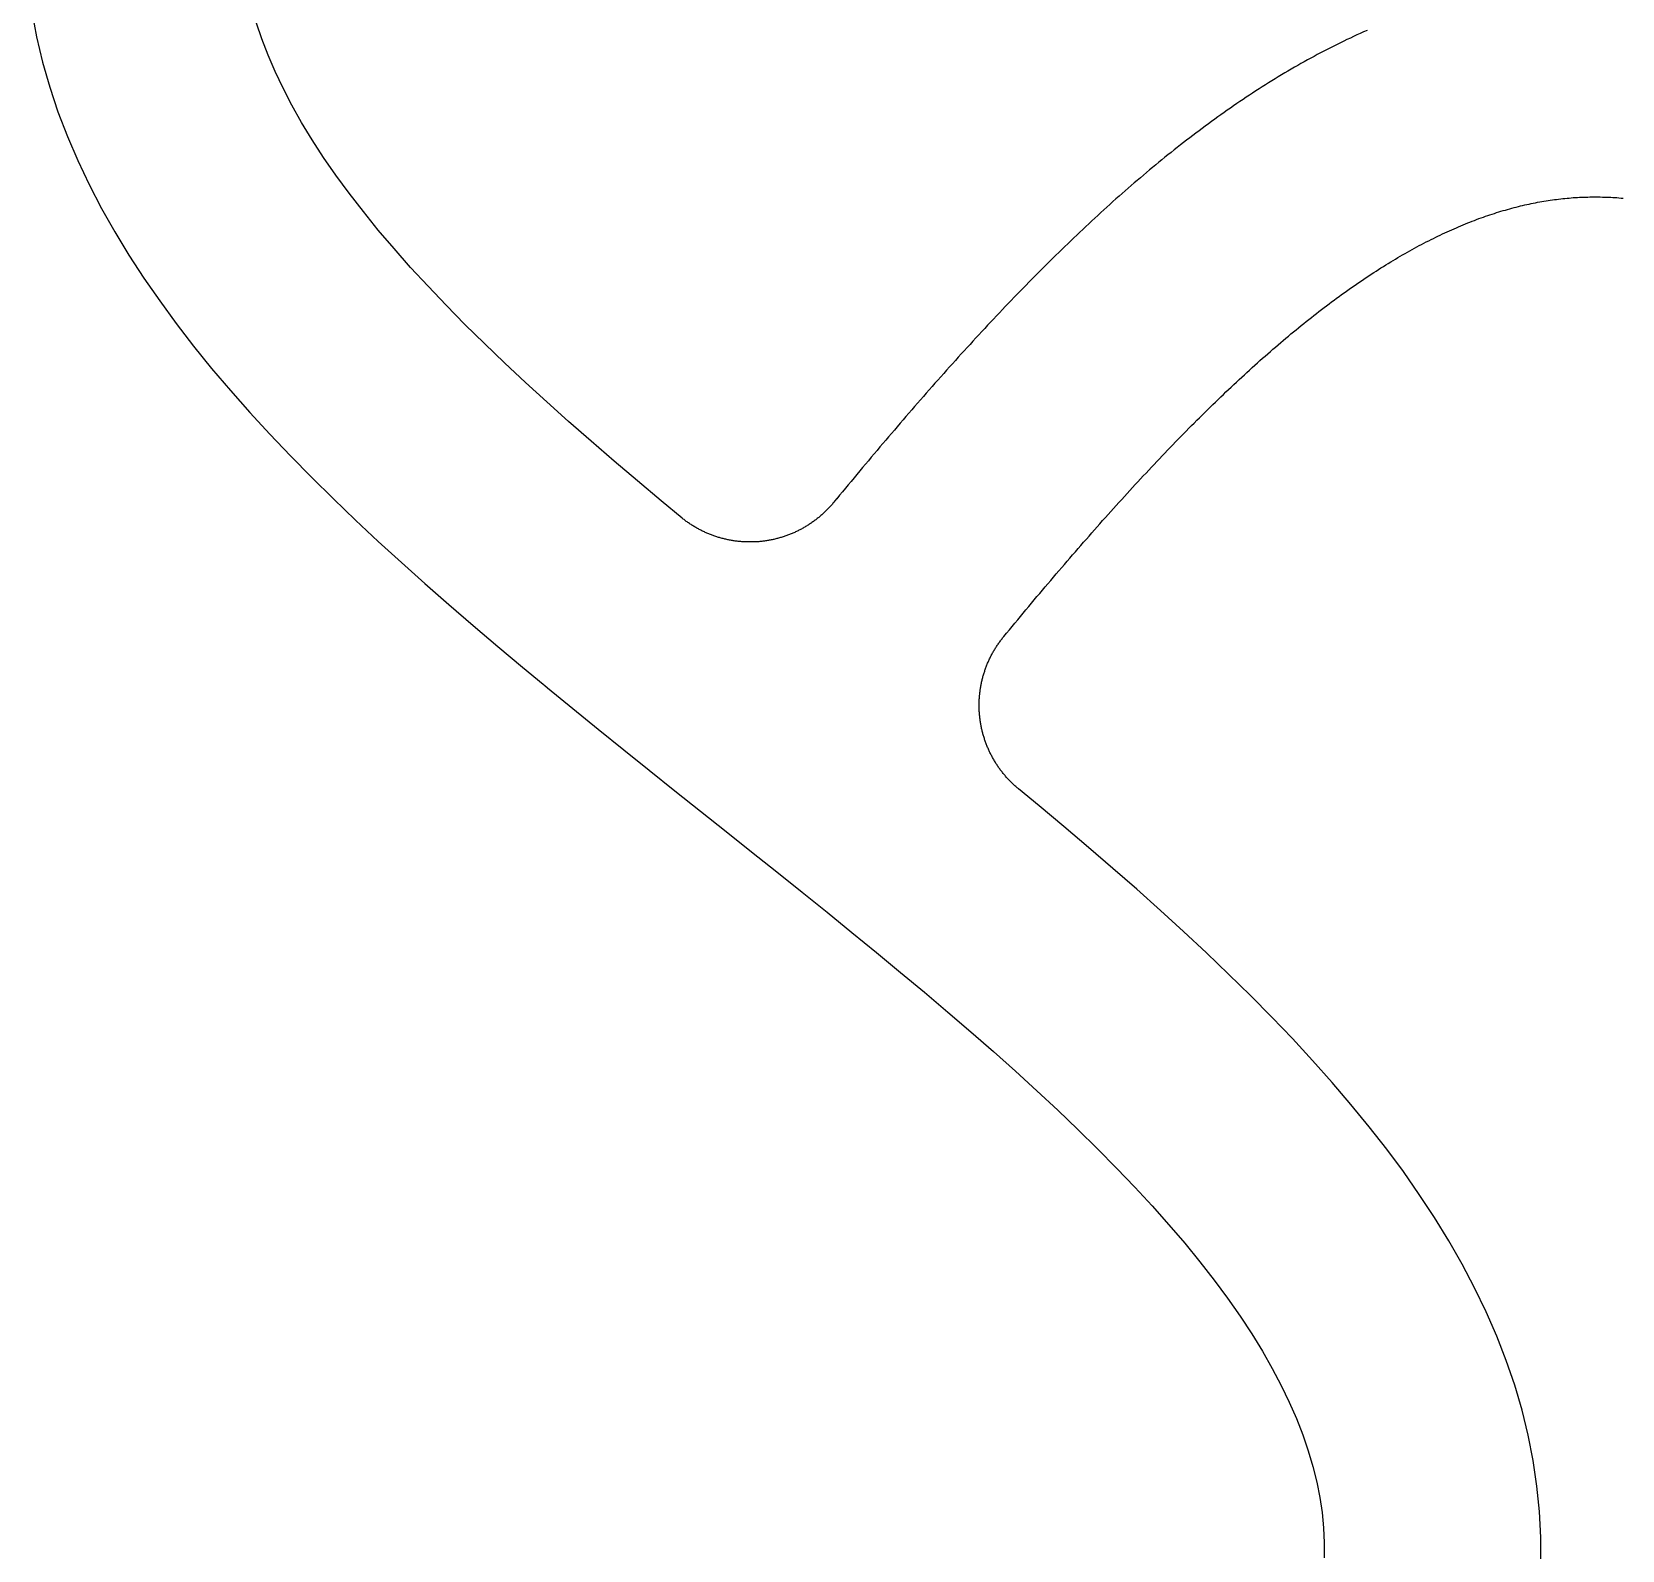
# Model space of a CAD drawing. Header units: millimetres. Extents: x 0 to 12, y 0 to 22.
# Drawn here: x 0.113 to 3.05, y 11 to 13.805 of the extents above; entities that cross this region are included whole.
import ezdxf

# ---------------------------------------------------------------- set-up
doc = ezdxf.new("R2010")
doc.units = ezdxf.units.MM
doc.layers.add('CUT_HOLE', color=3, linetype='Continuous')
doc.layers.add('CUT_OUTER', color=1, linetype='Continuous')

msp = doc.modelspace()

# ---------------------------------------------------------------- linework, layer by layer
at = {"layer": 'CUT_HOLE'}
for points in [[(2.5788, 13.8075), (2.5726, 13.8048), (2.5664, 13.802), (2.5603, 13.7992), (2.5541, 13.7964), (2.548, 13.7935), (2.5418, 13.7906), (2.5357, 13.7876), (2.5296, 13.7847), (2.5235, 13.7816), (2.5174, 13.7786), (2.5113, 13.7755), (2.5052, 13.7724), (2.4991, 13.7692), (2.493, 13.7661), (2.487, 13.7629), (2.4809, 13.7596), (2.4749, 13.7563), (2.4689, 13.753), (2.4628, 13.7497), (2.4568, 13.7463), (2.4508, 13.7429), (2.4448, 13.7394), (2.4388, 13.736), (2.4328, 13.7325), (2.4269, 13.7289), (2.4209, 13.7254), (2.415, 13.7218), (2.409, 13.7181), (2.4031, 13.7145), (2.3971, 13.7108), (2.3912, 13.7071), (2.3853, 13.7033), (2.3794, 13.6995), (2.3735, 13.6957), (2.3676, 13.6919), (2.3617, 13.688), (2.3558, 13.6841), (2.35, 13.6802), (2.3441, 13.6763), (2.3382, 13.6723), (2.3324, 13.6683), (2.3266, 13.6642), (2.3207, 13.6602), (2.3149, 13.6561), (2.3091, 13.6519), (2.3033, 13.6478), (2.2975, 13.6436), (2.2917, 13.6394), (2.2859, 13.6352), (2.2801, 13.6309), (2.2743, 13.6266), (2.2686, 13.6223), (2.2628, 13.618), (2.2571, 13.6136), (2.2513, 13.6092), (2.2456, 13.6048), (2.2398, 13.6003), (2.2341, 13.5959), (2.2284, 13.5914), (2.2227, 13.5868), (2.2169, 13.5823), (2.2112, 13.5777), (2.2055, 13.5731), (2.1999, 13.5685), (2.1942, 13.5639), (2.1885, 13.5592), (2.1828, 13.5545), (2.1771, 13.5498), (2.1715, 13.545), (2.1658, 13.5403), (2.1602, 13.5355), (2.1545, 13.5306), (2.1489, 13.5258), (2.1433, 13.5209), (2.1376, 13.516), (2.132, 13.5111), (2.1264, 13.5062), (2.1208, 13.5012), (2.1152, 13.4963), (2.1096, 13.4913), (2.104, 13.4862), (2.0984, 13.4812), (2.0928, 13.4761), (2.0872, 13.471), (2.0816, 13.4659), (2.076, 13.4608), (2.0705, 13.4556), (2.0649, 13.4505), (2.0594, 13.4453), (2.0538, 13.44), (2.0482, 13.4348), (2.0427, 13.4295), (2.0372, 13.4243), (2.0316, 13.419), (2.0261, 13.4136), (2.0206, 13.4083), (2.015, 13.4029), (2.0095, 13.3975), (2.004, 13.3921), (1.9985, 13.3867), (1.993, 13.3813), (1.9875, 13.3758), (1.982, 13.3703), (1.9765, 13.3648), (1.971, 13.3593), (1.9655, 13.3538), (1.96, 13.3482), (1.9545, 13.3427), (1.9491, 13.3371), (1.9436, 13.3315), (1.9381, 13.3258), (1.9327, 13.3202), (1.9272, 13.3145), (1.9217, 13.3089), (1.9163, 13.3032), (1.9108, 13.2974), (1.9054, 13.2917), (1.8999, 13.286), (1.8945, 13.2802), (1.8891, 13.2744), (1.8836, 13.2686), (1.8782, 13.2628), (1.8728, 13.257), (1.8673, 13.2511), (1.8619, 13.2453), (1.8565, 13.2394), (1.8511, 13.2335), (1.8457, 13.2276), (1.8403, 13.2217), (1.8348, 13.2158), (1.8294, 13.2098), (1.824, 13.2038), (1.8186, 13.1979), (1.8132, 13.1919), (1.8079, 13.1859), (1.8025, 13.1798), (1.7971, 13.1738), (1.7917, 13.1678), (1.7863, 13.1617), (1.7809, 13.1556), (1.7756, 13.1495), (1.7702, 13.1434), (1.7648, 13.1373), (1.7595, 13.1312), (1.7541, 13.1251), (1.7487, 13.1189), (1.7434, 13.1128), (1.738, 13.1066), (1.7327, 13.1004), (1.7273, 13.0942), (1.722, 13.088), (1.7166, 13.0818), (1.7113, 13.0755), (1.7059, 13.0693), (1.7006, 13.0631), (1.6952, 13.0568), (1.6899, 13.0505), (1.6846, 13.0442), (1.6792, 13.038), (1.6739, 13.0316), (1.6686, 13.0253), (1.6633, 13.019), (1.658, 13.0127), (1.6526, 13.0064), (1.6473, 13), (1.642, 12.9937), (1.6367, 12.9873), (1.6314, 12.9809), (1.6261, 12.9745), (1.6208, 12.9681), (1.6155, 12.9618), (1.6102, 12.9553), (1.6049, 12.9489), (1.5996, 12.9425), (1.5996, 12.9425), (1.5996, 12.9425), (1.5996, 12.9425), (1.5996, 12.9425), (1.5995, 12.9425), (1.5995, 12.9425), (1.5995, 12.9425), (1.5995, 12.9424), (1.5995, 12.9424), (1.5995, 12.9424), (1.5995, 12.9424), (1.5995, 12.9424), (1.5994, 12.9424), (1.5994, 12.9424), (1.5994, 12.9423), (1.5994, 12.9423), (1.5994, 12.9423), (1.5994, 12.9423), (1.5994, 12.9423), (1.5994, 12.9423), (1.5993, 12.9423), (1.5993, 12.9422), (1.5993, 12.9422), (1.5993, 12.9422), (1.5993, 12.9422), (1.5993, 12.9422), (1.5993, 12.9422), (1.5993, 12.9421), (1.5992, 12.9421), (1.5992, 12.9421), (1.5992, 12.9421), (1.5992, 12.9421), (1.5992, 12.9421), (1.5992, 12.9421), (1.5992, 12.942), (1.5992, 12.942), (1.5991, 12.942), (1.5991, 12.942), (1.5991, 12.942), (1.5991, 12.942), (1.5991, 12.942), (1.5991, 12.9419), (1.5991, 12.9419), (1.5991, 12.9419), (1.599, 12.9419), (1.599, 12.9419), (1.599, 12.9419), (1.599, 12.9418), (1.599, 12.9418), (1.599, 12.9418), (1.599, 12.9418), (1.599, 12.9418), (1.5989, 12.9418), (1.5989, 12.9418), (1.5989, 12.9417), (1.5989, 12.9417), (1.5989, 12.9417), (1.5989, 12.9417), (1.5989, 12.9417), (1.5989, 12.9417), (1.5988, 12.9417), (1.5988, 12.9416), (1.5988, 12.9416), (1.5988, 12.9416), (1.5988, 12.9416), (1.5988, 12.9416), (1.5988, 12.9416), (1.5988, 12.9415), (1.5988, 12.9415), (1.5987, 12.9415), (1.5987, 12.9415), (1.5987, 12.9415), (1.5987, 12.9415), (1.5987, 12.9415), (1.5987, 12.9414), (1.5987, 12.9414), (1.5987, 12.9414), (1.5986, 12.9414), (1.5986, 12.9414), (1.5986, 12.9414), (1.5986, 12.9413), (1.5986, 12.9413), (1.5986, 12.9413), (1.5986, 12.9413), (1.5986, 12.9413), (1.5985, 12.9413), (1.5985, 12.9413), (1.5985, 12.9412), (1.5985, 12.9412), (1.5985, 12.9412), (1.5985, 12.9412), (1.5985, 12.9412), (1.5985, 12.9412), (1.5984, 12.9412), (1.5984, 12.9411), (1.5984, 12.9411), (1.5984, 12.9411), (1.5984, 12.9411), (1.5984, 12.9411), (1.5984, 12.9411), (1.5984, 12.941), (1.5983, 12.941), (1.5983, 12.941), (1.5983, 12.941), (1.5983, 12.941), (1.5983, 12.941), (1.5983, 12.941), (1.5983, 12.9409), (1.5983, 12.9409), (1.5982, 12.9409), (1.5982, 12.9409), (1.5982, 12.9409), (1.5982, 12.9409), (1.5982, 12.9409), (1.5982, 12.9408), (1.5982, 12.9408), (1.5982, 12.9408), (1.5981, 12.9408), (1.5981, 12.9408), (1.5981, 12.9408), (1.5981, 12.9407), (1.5981, 12.9407), (1.5981, 12.9407), (1.5981, 12.9407), (1.5981, 12.9407), (1.598, 12.9407), (1.598, 12.9407), (1.598, 12.9406), (1.598, 12.9406), (1.598, 12.9406), (1.598, 12.9406), (1.598, 12.9406), (1.598, 12.9406), (1.5979, 12.9406), (1.5979, 12.9405), (1.5979, 12.9405), (1.5979, 12.9405), (1.5979, 12.9405), (1.5979, 12.9405), (1.5979, 12.9405), (1.5979, 12.9404), (1.5978, 12.9404), (1.5978, 12.9404), (1.5978, 12.9404), (1.5978, 12.9404), (1.5978, 12.9404), (1.5978, 12.9404), (1.5978, 12.9403), (1.5978, 12.9403), (1.5977, 12.9403), (1.5977, 12.9403), (1.5977, 12.9403), (1.5977, 12.9403), (1.5977, 12.9403), (1.5977, 12.9402), (1.5977, 12.9402), (1.5977, 12.9402), (1.5976, 12.9402), (1.5976, 12.9402), (1.5976, 12.9402), (1.5976, 12.9401), (1.5976, 12.9401), (1.5976, 12.9401), (1.5976, 12.9401), (1.5976, 12.9401), (1.5975, 12.9401), (1.5975, 12.9401), (1.5975, 12.94), (1.5975, 12.94), (1.5975, 12.94), (1.5975, 12.94), (1.5975, 12.94), (1.5975, 12.94), (1.5974, 12.94), (1.5974, 12.9399), (1.5974, 12.9399), (1.5974, 12.9399), (1.5974, 12.9399), (1.5974, 12.9399), (1.5974, 12.9399), (1.5974, 12.9398), (1.5974, 12.9398), (1.5973, 12.9398), (1.5973, 12.9398), (1.5973, 12.9398), (1.5973, 12.9398), (1.5973, 12.9398), (1.5973, 12.9397), (1.5973, 12.9397), (1.5973, 12.9397), (1.5972, 12.9397), (1.5972, 12.9397), (1.5972, 12.9397), (1.5972, 12.9397), (1.5972, 12.9396), (1.5972, 12.9396), (1.5972, 12.9396), (1.5972, 12.9396), (1.5971, 12.9396), (1.5971, 12.9396), (1.5971, 12.9395), (1.5971, 12.9395), (1.5971, 12.9395), (1.5971, 12.9395), (1.5971, 12.9395), (1.5971, 12.9395), (1.597, 12.9395), (1.597, 12.9394), (1.597, 12.9394), (1.597, 12.9394), (1.597, 12.9394), (1.597, 12.9394), (1.597, 12.9394), (1.597, 12.9394), (1.5969, 12.9393), (1.5969, 12.9393), (1.5969, 12.9393), (1.5969, 12.9393), (1.5969, 12.9393), (1.5969, 12.9393), (1.5969, 12.9392), (1.5969, 12.9392), (1.5968, 12.9392), (1.5968, 12.9392), (1.5968, 12.9392), (1.5968, 12.9392), (1.5968, 12.9392), (1.5968, 12.9391), (1.5968, 12.9391), (1.5968, 12.9391), (1.5967, 12.9391), (1.5967, 12.9391), (1.5967, 12.9391), (1.5967, 12.9391), (1.5967, 12.939), (1.5967, 12.939), (1.5967, 12.939), (1.5967, 12.939), (1.5966, 12.939), (1.5966, 12.939), (1.5966, 12.9389), (1.5966, 12.9389), (1.5966, 12.9389), (1.5966, 12.9389), (1.5966, 12.9389), (1.5966, 12.9389), (1.5965, 12.9389), (1.5965, 12.9388), (1.5965, 12.9388), (1.5965, 12.9388), (1.5965, 12.9388), (1.5965, 12.9388), (1.5965, 12.9388), (1.5965, 12.9387), (1.5964, 12.9387), (1.5964, 12.9387), (1.5964, 12.9387), (1.5964, 12.9387), (1.5964, 12.9387), (1.5964, 12.9387), (1.5964, 12.9386), (1.5964, 12.9386), (1.5963, 12.9386), (1.5963, 12.9386), (1.5963, 12.9386), (1.5963, 12.9386), (1.5963, 12.9386), (1.5963, 12.9385), (1.5963, 12.9385), (1.5963, 12.9385), (1.5962, 12.9385), (1.5962, 12.9385), (1.5962, 12.9385), (1.5962, 12.9384), (1.5962, 12.9384), (1.5962, 12.9384), (1.5962, 12.9384), (1.5962, 12.9384), (1.5961, 12.9384), (1.5961, 12.9384), (1.5961, 12.9383), (1.5961, 12.9383), (1.5961, 12.9383), (1.5961, 12.9383), (1.5961, 12.9383), (1.5961, 12.9383), (1.596, 12.9383), (1.596, 12.9382), (1.596, 12.9382), (1.596, 12.9382), (1.596, 12.9382), (1.596, 12.9382), (1.596, 12.9382), (1.596, 12.9381), (1.596, 12.9381), (1.5959, 12.9381), (1.5959, 12.9381), (1.5959, 12.9381), (1.5959, 12.9381), (1.5959, 12.9381), (1.5959, 12.938), (1.5959, 12.938), (1.5959, 12.938), (1.5958, 12.938), (1.5958, 12.938), (1.5958, 12.938), (1.5958, 12.938), (1.5958, 12.9379), (1.5958, 12.9379), (1.5958, 12.9379), (1.5958, 12.9379), (1.5957, 12.9379), (1.5957, 12.9379), (1.5957, 12.9378), (1.5957, 12.9378), (1.5957, 12.9378), (1.5957, 12.9378), (1.5957, 12.9378), (1.5957, 12.9378), (1.5956, 12.9378), (1.5956, 12.9377), (1.5956, 12.9377), (1.5956, 12.9377), (1.5956, 12.9377), (1.5956, 12.9377), (1.5956, 12.9377), (1.5956, 12.9377), (1.5955, 12.9376), (1.5955, 12.9376), (1.5955, 12.9376), (1.5955, 12.9376), (1.5955, 12.9376), (1.5955, 12.9376), (1.5955, 12.9375), (1.5955, 12.9375), (1.5954, 12.9375), (1.5954, 12.9375), (1.5954, 12.9375), (1.5954, 12.9375), (1.5954, 12.9375), (1.5954, 12.9374), (1.5954, 12.9374), (1.5954, 12.9374), (1.5953, 12.9374), (1.5953, 12.9374), (1.5953, 12.9374), (1.5953, 12.9374), (1.5953, 12.9373), (1.5953, 12.9373), (1.5953, 12.9373), (1.5953, 12.9373), (1.5952, 12.9373), (1.5952, 12.9373), (1.5952, 12.9372), (1.5952, 12.9372), (1.5952, 12.9372), (1.5952, 12.9372), (1.5952, 12.9372), (1.5952, 12.9372), (1.5951, 12.9372), (1.5951, 12.9371), (1.5951, 12.9371), (1.5951, 12.9371), (1.5951, 12.9371), (1.5951, 12.9371), (1.5951, 12.9371), (1.5951, 12.9371), (1.595, 12.937), (1.595, 12.937), (1.595, 12.937), (1.595, 12.937), (1.595, 12.937), (1.595, 12.937), (1.595, 12.9369), (1.595, 12.9369), (1.5949, 12.9369), (1.5949, 12.9369), (1.5949, 12.9369), (1.5949, 12.9369), (1.5949, 12.9369), (1.5949, 12.9368), (1.5949, 12.9368), (1.5949, 12.9368), (1.5948, 12.9368), (1.5948, 12.9368), (1.5948, 12.9368), (1.5948, 12.9367), (1.5948, 12.9367), (1.5948, 12.9367), (1.5948, 12.9367), (1.5948, 12.9367), (1.5947, 12.9367), (1.5947, 12.9367), (1.5947, 12.9366), (1.5947, 12.9366), (1.5947, 12.9366), (1.5947, 12.9366), (1.5947, 12.9366), (1.5947, 12.9366), (1.5947, 12.9366), (1.5946, 12.9365), (1.5946, 12.9365), (1.5946, 12.9365), (1.5946, 12.9365), (1.5946, 12.9365), (1.5946, 12.9365), (1.5946, 12.9364), (1.5946, 12.9364), (1.5945, 12.9364), (1.5945, 12.9364), (1.5945, 12.9364), (1.5945, 12.9364), (1.5945, 12.9364), (1.5945, 12.9363), (1.5945, 12.9363), (1.5945, 12.9363), (1.5944, 12.9363), (1.5944, 12.9363), (1.5944, 12.9363), (1.5944, 12.9363), (1.5944, 12.9362), (1.5944, 12.9362), (1.5944, 12.9362), (1.5944, 12.9362), (1.5943, 12.9362), (1.5943, 12.9362), (1.5943, 12.9361), (1.5943, 12.9361), (1.5943, 12.9361), (1.5943, 12.9361), (1.5943, 12.9361), (1.5943, 12.9361), (1.5942, 12.9361), (1.5942, 12.936), (1.5942, 12.936), (1.5942, 12.936), (1.5942, 12.936), (1.5942, 12.936), (1.5942, 12.936), (1.5942, 12.936), (1.5941, 12.9359), (1.5941, 12.9359), (1.5941, 12.9359), (1.5941, 12.9359), (1.5941, 12.9359), (1.5941, 12.9359), (1.5941, 12.9358), (1.5941, 12.9358), (1.594, 12.9358), (1.594, 12.9358), (1.594, 12.9358), (1.594, 12.9358), (1.594, 12.9358), (1.594, 12.9357), (1.594, 12.9357), (1.594, 12.9357), (1.5939, 12.9357), (1.5939, 12.9357), (1.5939, 12.9357), (1.5939, 12.9357), (1.5939, 12.9356), (1.5939, 12.9356), (1.5939, 12.9356), (1.5939, 12.9356), (1.5938, 12.9356), (1.5938, 12.9356), (1.5938, 12.9355), (1.5938, 12.9355), (1.5938, 12.9355), (1.5938, 12.9355), (1.5938, 12.9355), (1.5938, 12.9355), (1.5937, 12.9355), (1.5937, 12.9354), (1.5937, 12.9354), (1.5937, 12.9354), (1.5937, 12.9354), (1.5937, 12.9354), (1.5937, 12.9354), (1.5937, 12.9354), (1.5936, 12.9353), (1.5936, 12.9353), (1.5936, 12.9353), (1.5936, 12.9353), (1.5925, 12.934), (1.5914, 12.9326), (1.5902, 12.9313), (1.5891, 12.93), (1.5879, 12.9287), (1.5867, 12.9274), (1.5855, 12.9261), (1.5843, 12.9248), (1.5831, 12.9235), (1.5819, 12.9223), (1.5807, 12.921), (1.5794, 12.9198), (1.5782, 12.9186), (1.5769, 12.9173), (1.5756, 12.9161), (1.5743, 12.915), (1.573, 12.9138), (1.5717, 12.9126), (1.5704, 12.9114), (1.5691, 12.9103), (1.5677, 12.9092), (1.5664, 12.908), (1.565, 12.9069), (1.5636, 12.9058), (1.5622, 12.9048), (1.5609, 12.9037), (1.5595, 12.9026), (1.5581, 12.9016), (1.5566, 12.9005), (1.5552, 12.8995), (1.5538, 12.8985), (1.5523, 12.8975), (1.5509, 12.8965), (1.5494, 12.8955), (1.5479, 12.8946), (1.5465, 12.8936), (1.545, 12.8927), (1.5435, 12.8918), (1.542, 12.8909), (1.5405, 12.89), (1.539, 12.8891), (1.5374, 12.8882), (1.5359, 12.8874), (1.5344, 12.8865), (1.5328, 12.8857), (1.5313, 12.8849), (1.5297, 12.8841), (1.5281, 12.8833), (1.5265, 12.8825), (1.525, 12.8818), (1.5234, 12.881), (1.5218, 12.8803), (1.5202, 12.8796), (1.5186, 12.8789), (1.5169, 12.8782), (1.5153, 12.8775), (1.5137, 12.8768), (1.5121, 12.8762), (1.5104, 12.8755), (1.5088, 12.8749), (1.5071, 12.8743), (1.5055, 12.8737), (1.5038, 12.8732), (1.5022, 12.8726), (1.5005, 12.8721), (1.4988, 12.8715), (1.4971, 12.871), (1.4955, 12.8705), (1.4938, 12.87), (1.4921, 12.8696), (1.4904, 12.8691), (1.4887, 12.8687), (1.487, 12.8682), (1.4853, 12.8678), (1.4836, 12.8674), (1.4818, 12.867), (1.4801, 12.8667), (1.4784, 12.8663), (1.4767, 12.866), (1.475, 12.8657), (1.4732, 12.8654), (1.4715, 12.8651), (1.4698, 12.8648), (1.468, 12.8645), (1.4663, 12.8643), (1.4645, 12.8641), (1.4628, 12.8638), (1.4611, 12.8636), (1.4593, 12.8635), (1.4576, 12.8633), (1.4558, 12.8631), (1.4541, 12.863), (1.4523, 12.8629), (1.4506, 12.8628), (1.4488, 12.8627), (1.4471, 12.8626), (1.4453, 12.8625), (1.4435, 12.8625), (1.4418, 12.8625), (1.44, 12.8625), (1.4383, 12.8625), (1.4365, 12.8625), (1.4348, 12.8625), (1.433, 12.8625), (1.4313, 12.8626), (1.4295, 12.8627), (1.4277, 12.8628), (1.426, 12.8629), (1.4242, 12.863), (1.4225, 12.8632), (1.4207, 12.8633), (1.419, 12.8635), (1.4172, 12.8637), (1.4155, 12.8639), (1.4138, 12.8641), (1.412, 12.8643), (1.4103, 12.8646), (1.4085, 12.8648), (1.4068, 12.8651), (1.4051, 12.8654), (1.4034, 12.8657), (1.4016, 12.866), (1.3999, 12.8664), (1.3982, 12.8667), (1.3965, 12.8671), (1.3948, 12.8675), (1.393, 12.8679), (1.3913, 12.8683), (1.3896, 12.8687), (1.3879, 12.8691), (1.3862, 12.8696), (1.3845, 12.8701), (1.3829, 12.8706), (1.3812, 12.8711), (1.3795, 12.8716), (1.3778, 12.8721), (1.3762, 12.8727), (1.3745, 12.8732), (1.3728, 12.8738), (1.3712, 12.8744), (1.3695, 12.875), (1.3679, 12.8756), (1.3662, 12.8762), (1.3646, 12.8769), (1.363, 12.8776), (1.3614, 12.8782), (1.3598, 12.8789), (1.3581, 12.8796), (1.3565, 12.8803), (1.355, 12.8811), (1.3534, 12.8818), (1.3518, 12.8826), (1.3502, 12.8834), (1.3486, 12.8842), (1.3471, 12.885), (1.3455, 12.8858), (1.344, 12.8866), (1.3424, 12.8874), (1.3409, 12.8883), (1.3394, 12.8892), (1.3379, 12.8901), (1.3363, 12.8909), (1.3348, 12.8919), (1.3333, 12.8928), (1.3319, 12.8937), (1.3304, 12.8947), (1.3289, 12.8956), (1.3275, 12.8966), (1.326, 12.8976), (1.3246, 12.8986), (1.3231, 12.8996), (1.3217, 12.9006), (1.3203, 12.9017), (1.3189, 12.9027), (1.3175, 12.9038), (1.3161, 12.9049), (1.3147, 12.9059), (1.3139, 12.9066), (1.2752, 12.9387), (1.2313, 12.9754), (1.1882, 13.0121), (1.1458, 13.0486), (1.1044, 13.085), (1.0639, 13.1212), (1.0245, 13.1573), (0.9861, 13.1932), (0.9489, 13.2289), (0.9128, 13.2645), (0.8781, 13.2998), (0.8447, 13.3349), (0.8126, 13.3698), (0.782, 13.4045), (0.7529, 13.4388), (0.7253, 13.4728), (0.6992, 13.5066), (0.6747, 13.5399), (0.6519, 13.5729), (0.6307, 13.6055), (0.6111, 13.6377), (0.5932, 13.6694), (0.577, 13.7007), (0.5623, 13.7315), (0.5493, 13.7619), (0.5379, 13.7918), (0.5281, 13.8212)], [(2.8997, 10.9763), (2.8997, 11.0237), (2.8974, 11.0712), (2.8927, 11.1184), (2.8857, 11.1655), (2.8765, 11.2123), (2.8651, 11.2588), (2.8516, 11.3049), (2.836, 11.3505), (2.8184, 11.3957), (2.7989, 11.4404), (2.7776, 11.4847), (2.7545, 11.5285), (2.7297, 11.5718), (2.7033, 11.6147), (2.6754, 11.6572), (2.6459, 11.6993), (2.6151, 11.741), (2.5828, 11.7824), (2.5492, 11.8235), (2.5144, 11.8643), (2.4784, 11.9047), (2.4412, 11.945), (2.4029, 11.985), (2.3636, 12.0248), (2.3233, 12.0643), (2.2821, 12.1037), (2.24, 12.1429), (2.1972, 12.182), (2.1536, 12.2209), (2.1093, 12.2596), (2.0644, 12.2982), (2.019, 12.3367), (1.9731, 12.3751), (1.9353, 12.4063), (1.9353, 12.4064), (1.934, 12.4075), (1.9326, 12.4086), (1.9313, 12.4098), (1.93, 12.4109), (1.9287, 12.4121), (1.9274, 12.4133), (1.9261, 12.4145), (1.9248, 12.4157), (1.9235, 12.4169), (1.9223, 12.4181), (1.921, 12.4193), (1.9198, 12.4206), (1.9186, 12.4218), (1.9173, 12.4231), (1.9161, 12.4244), (1.915, 12.4257), (1.9138, 12.427), (1.9126, 12.4283), (1.9114, 12.4296), (1.9103, 12.4309), (1.9092, 12.4323), (1.908, 12.4336), (1.9069, 12.435), (1.9058, 12.4364), (1.9048, 12.4378), (1.9037, 12.4391), (1.9026, 12.4405), (1.9016, 12.4419), (1.9005, 12.4434), (1.8995, 12.4448), (1.8985, 12.4462), (1.8975, 12.4477), (1.8965, 12.4491), (1.8955, 12.4506), (1.8946, 12.4521), (1.8936, 12.4535), (1.8927, 12.455), (1.8918, 12.4565), (1.8909, 12.458), (1.89, 12.4595), (1.8891, 12.461), (1.8882, 12.4626), (1.8874, 12.4641), (1.8865, 12.4656), (1.8857, 12.4672), (1.8849, 12.4687), (1.8841, 12.4703), (1.8833, 12.4719), (1.8825, 12.4735), (1.8818, 12.475), (1.881, 12.4766), (1.8803, 12.4782), (1.8796, 12.4798), (1.8789, 12.4814), (1.8782, 12.4831), (1.8775, 12.4847), (1.8768, 12.4863), (1.8762, 12.4879), (1.8755, 12.4896), (1.8749, 12.4912), (1.8743, 12.4929), (1.8737, 12.4945), (1.8732, 12.4962), (1.8726, 12.4978), (1.8721, 12.4995), (1.8715, 12.5012), (1.871, 12.5029), (1.8705, 12.5045), (1.87, 12.5062), (1.8696, 12.5079), (1.8691, 12.5096), (1.8687, 12.5113), (1.8682, 12.513), (1.8678, 12.5147), (1.8674, 12.5164), (1.867, 12.5182), (1.8667, 12.5199), (1.8663, 12.5216), (1.866, 12.5233), (1.8657, 12.525), (1.8654, 12.5268), (1.8651, 12.5285), (1.8648, 12.5302), (1.8645, 12.532), (1.8643, 12.5337), (1.8641, 12.5355), (1.8638, 12.5372), (1.8636, 12.5389), (1.8635, 12.5407), (1.8633, 12.5424), (1.8631, 12.5442), (1.863, 12.5459), (1.8629, 12.5477), (1.8628, 12.5494), (1.8627, 12.5512), (1.8626, 12.5529), (1.8625, 12.5547), (1.8625, 12.5565), (1.8625, 12.5582), (1.8625, 12.56), (1.8625, 12.5617), (1.8625, 12.5635), (1.8625, 12.5652), (1.8625, 12.567), (1.8626, 12.5687), (1.8627, 12.5705), (1.8628, 12.5723), (1.8629, 12.574), (1.863, 12.5758), (1.8632, 12.5775), (1.8633, 12.5793), (1.8635, 12.581), (1.8637, 12.5828), (1.8639, 12.5845), (1.8641, 12.5862), (1.8643, 12.588), (1.8646, 12.5897), (1.8648, 12.5915), (1.8651, 12.5932), (1.8654, 12.5949), (1.8657, 12.5966), (1.866, 12.5984), (1.8664, 12.6001), (1.8667, 12.6018), (1.8671, 12.6035), (1.8675, 12.6052), (1.8679, 12.607), (1.8683, 12.6087), (1.8687, 12.6104), (1.8691, 12.6121), (1.8696, 12.6138), (1.8701, 12.6155), (1.8706, 12.6171), (1.8711, 12.6188), (1.8716, 12.6205), (1.8721, 12.6222), (1.8727, 12.6238), (1.8732, 12.6255), (1.8738, 12.6272), (1.8744, 12.6288), (1.875, 12.6305), (1.8756, 12.6321), (1.8762, 12.6338), (1.8769, 12.6354), (1.8776, 12.637), (1.8782, 12.6386), (1.8789, 12.6402), (1.8796, 12.6419), (1.8803, 12.6435), (1.8811, 12.645), (1.8818, 12.6466), (1.8826, 12.6482), (1.8834, 12.6498), (1.8842, 12.6514), (1.885, 12.6529), (1.8858, 12.6545), (1.8866, 12.656), (1.8874, 12.6576), (1.8883, 12.6591), (1.8892, 12.6606), (1.8901, 12.6621), (1.8909, 12.6637), (1.8919, 12.6652), (1.8928, 12.6667), (1.8937, 12.6681), (1.8947, 12.6696), (1.8956, 12.6711), (1.8966, 12.6725), (1.8976, 12.674), (1.8986, 12.6754), (1.8996, 12.6769), (1.9006, 12.6783), (1.9017, 12.6797), (1.9027, 12.6811), (1.9038, 12.6825), (1.9049, 12.6839), (1.9059, 12.6853), (1.907, 12.6867), (1.9082, 12.688), (1.9133, 12.6942), (1.9184, 12.7004), (1.9235, 12.7066), (1.9286, 12.7127), (1.9337, 12.7188), (1.9388, 12.725), (1.9439, 12.7311), (1.949, 12.7372), (1.9541, 12.7433), (1.9592, 12.7494), (1.9642, 12.7554), (1.9693, 12.7615), (1.9744, 12.7675), (1.9795, 12.7735), (1.9846, 12.7795), (1.9896, 12.7855), (1.9947, 12.7915), (1.9998, 12.7975), (2.0049, 12.8034), (2.0099, 12.8093), (2.015, 12.8153), (2.0201, 12.8212), (2.0251, 12.827), (2.0302, 12.8329), (2.0352, 12.8388), (2.0403, 12.8446), (2.0453, 12.8504), (2.0504, 12.8562), (2.0554, 12.862), (2.0605, 12.8678), (2.0655, 12.8735), (2.0705, 12.8793), (2.0756, 12.885), (2.0806, 12.8907), (2.0856, 12.8963), (2.0906, 12.902), (2.0957, 12.9076), (2.1007, 12.9133), (2.1057, 12.9189), (2.1107, 12.9245), (2.1157, 12.93), (2.1207, 12.9356), (2.1257, 12.9411), (2.1308, 12.9466), (2.1357, 12.9521), (2.1407, 12.9576), (2.1457, 12.963), (2.1507, 12.9684), (2.1557, 12.9738), (2.1607, 12.9792), (2.1657, 12.9846), (2.1707, 12.9899), (2.1756, 12.9953), (2.1806, 13.0006), (2.1856, 13.0058), (2.1905, 13.0111), (2.1955, 13.0163), (2.2005, 13.0216), (2.2054, 13.0268), (2.2104, 13.0319), (2.2153, 13.0371), (2.2203, 13.0422), (2.2252, 13.0473), (2.2301, 13.0524), (2.2351, 13.0574), (2.24, 13.0625), (2.2449, 13.0675), (2.2498, 13.0725), (2.2548, 13.0774), (2.2597, 13.0823), (2.2646, 13.0873), (2.2695, 13.0921), (2.2744, 13.097), (2.2793, 13.1018), (2.2842, 13.1067), (2.2891, 13.1115), (2.294, 13.1162), (2.2988, 13.121), (2.3037, 13.1257), (2.3086, 13.1304), (2.3135, 13.135), (2.3183, 13.1397), (2.3232, 13.1443), (2.328, 13.1488), (2.3329, 13.1534), (2.3377, 13.1579), (2.3426, 13.1624), (2.3474, 13.1669), (2.3523, 13.1714), (2.3571, 13.1758), (2.3619, 13.1802), (2.3667, 13.1846), (2.3715, 13.1889), (2.3763, 13.1932), (2.3811, 13.1975), (2.3859, 13.2018), (2.3907, 13.206), (2.3955, 13.2102), (2.4003, 13.2144), (2.4051, 13.2185), (2.4099, 13.2226), (2.4146, 13.2267), (2.4194, 13.2308), (2.4241, 13.2348), (2.4289, 13.2388), (2.4336, 13.2428), (2.4384, 13.2468), (2.4431, 13.2507), (2.4478, 13.2546), (2.4525, 13.2584), (2.4573, 13.2623), (2.462, 13.2661), (2.4667, 13.2698), (2.4714, 13.2736), (2.4761, 13.2773), (2.4807, 13.281), (2.4854, 13.2846), (2.4901, 13.2882), (2.4948, 13.2918), (2.4994, 13.2954), (2.5041, 13.2989), (2.5087, 13.3024), (2.5133, 13.3059), (2.518, 13.3093), (2.5226, 13.3127), (2.5272, 13.3161), (2.5318, 13.3194), (2.5364, 13.3228), (2.541, 13.326), (2.5456, 13.3293), (2.5502, 13.3325), (2.5548, 13.3357), (2.5593, 13.3389), (2.5639, 13.342), (2.5685, 13.3451), (2.573, 13.3482), (2.5775, 13.3512), (2.5821, 13.3542), (2.5866, 13.3572), (2.5911, 13.3601), (2.5956, 13.363), (2.6001, 13.3659), (2.6046, 13.3687), (2.6091, 13.3716), (2.6136, 13.3743), (2.618, 13.3771), (2.6225, 13.3798), (2.6269, 13.3825), (2.6314, 13.3852), (2.6358, 13.3878), (2.6402, 13.3904), (2.6446, 13.3929), (2.6491, 13.3955), (2.6534, 13.398), (2.6578, 13.4004), (2.6622, 13.4029), (2.6666, 13.4053), (2.671, 13.4076), (2.6753, 13.41), (2.6797, 13.4123), (2.684, 13.4145), (2.6883, 13.4168), (2.6927, 13.419), (2.697, 13.4212), (2.7013, 13.4233), (2.7056, 13.4254), (2.7098, 13.4275), (2.7141, 13.4296), (2.7184, 13.4316), (2.7227, 13.4336), (2.7269, 13.4356), (2.7311, 13.4375), (2.7354, 13.4394), (2.7396, 13.4413), (2.7438, 13.4431), (2.748, 13.4449), (2.7522, 13.4467), (2.7564, 13.4484), (2.7606, 13.4501), (2.7647, 13.4518), (2.7689, 13.4535), (2.7731, 13.4551), (2.7772, 13.4567), (2.7813, 13.4582), (2.7855, 13.4598), (2.7896, 13.4613), (2.7937, 13.4627), (2.7978, 13.4642), (2.8019, 13.4656), (2.8059, 13.467), (2.81, 13.4683), (2.8141, 13.4696), (2.8181, 13.4709), (2.8222, 13.4722), (2.8262, 13.4734), (2.8303, 13.4746), (2.8343, 13.4758), (2.8383, 13.4769), (2.8423, 13.4781), (2.8463, 13.4792), (2.8503, 13.4802), (2.8543, 13.4812), (2.8583, 13.4822), (2.8623, 13.4832), (2.8662, 13.4842), (2.8702, 13.4851), (2.8741, 13.486), (2.8781, 13.4868), (2.882, 13.4877), (2.8859, 13.4885), (2.8899, 13.4892), (2.8938, 13.49), (2.8977, 13.4907), (2.9016, 13.4914), (2.9055, 13.4921), (2.9094, 13.4927), (2.9133, 13.4933), (2.9172, 13.4939), (2.9211, 13.4945), (2.925, 13.495), (2.9288, 13.4955), (2.9327, 13.496), (2.9366, 13.4964), (2.9404, 13.4968), (2.9443, 13.4972), (2.9482, 13.4976), (2.952, 13.4979), (2.9559, 13.4983), (2.9597, 13.4986), (2.9635, 13.4988), (2.9674, 13.4991), (2.9712, 13.4993), (2.9751, 13.4994), (2.9789, 13.4996), (2.9827, 13.4997), (2.9866, 13.4998), (2.9904, 13.4999), (2.9942, 13.5), (2.9981, 13.5), (3.0019, 13.5), (3.0058, 13.5), (3.0096, 13.4999), (3.0134, 13.4998), (3.0173, 13.4997), (3.0211, 13.4996), (3.0249, 13.4994), (3.0288, 13.4993), (3.0326, 13.4991), (3.0365, 13.4988), (3.0403, 13.4986), (3.0441, 13.4983), (3.048, 13.4979), (3.0518, 13.4976)]]:
    msp.add_lwpolyline(points, dxfattribs=at)
at = {"layer": 'CUT_OUTER'}
msp.add_lwpolyline([(0.113, 13.8423), (0.1218, 13.7954), (0.1329, 13.7489), (0.146, 13.7028), (0.1613, 13.6571), (0.1786, 13.6118), (0.1977, 13.567), (0.2188, 13.5227), (0.2415, 13.4788), (0.266, 13.4354), (0.2922, 13.3924), (0.3199, 13.3498), (0.3491, 13.3077), (0.3797, 13.2659), (0.4117, 13.2244), (0.4451, 13.1833), (0.4797, 13.1425), (0.5155, 13.102), (0.5525, 13.0617), (0.5906, 13.0217), (0.6298, 12.9819), (0.6699, 12.9423), (0.711, 12.9028), (0.7529, 12.8636), (0.7956, 12.8245), (0.8391, 12.7856), (0.8833, 12.7468), (0.9281, 12.7082), (0.9734, 12.6697), (1.0192, 12.6313), (1.0575, 12.5996), (1.0575, 12.5996), (1.0604, 12.5972), (1.0655, 12.593), (1.1121, 12.5548), (1.159, 12.5167), (1.2061, 12.4788), (1.2533, 12.4409), (1.3006, 12.4031), (1.3479, 12.3654), (1.3951, 12.3279), (1.4422, 12.2904), (1.4891, 12.253), (1.5356, 12.2157), (1.5818, 12.1785), (1.6276, 12.1414), (1.6728, 12.1044), (1.7175, 12.0675), (1.7615, 12.0307), (1.8047, 11.994), (1.8472, 11.9575), (1.8888, 11.9211), (1.9294, 11.8848), (1.969, 11.8487), (2.0076, 11.8128), (2.045, 11.777), (2.0812, 11.7414), (2.1162, 11.706), (2.1499, 11.6709), (2.1821, 11.636), (2.213, 11.6013), (2.2424, 11.5669), (2.2702, 11.5328), (2.2966, 11.499), (2.3213, 11.4656), (2.3444, 11.4326), (2.3659, 11.3999), (2.3857, 11.3677), (2.4039, 11.3358), (2.4205, 11.3045), (2.4353, 11.2736), (2.4486, 11.2431), (2.4603, 11.2132), (2.4704, 11.1837), (2.4789, 11.1546), (2.486, 11.1259), (2.4915, 11.0975), (2.4957, 11.0694), (2.4985, 11.0416), (2.4998, 11.0138), (2.4998, 10.9862)], dxfattribs=at)

doc.saveas('drawing.dxf')
